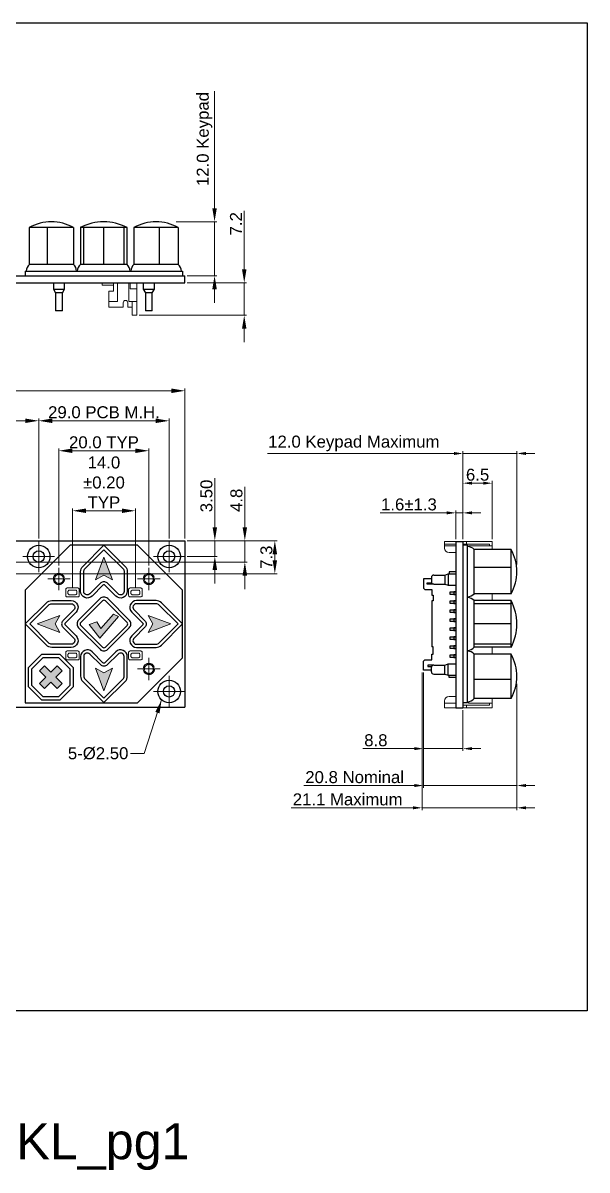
# Model space of a CAD drawing. Extents: x 365 to 1637, y -92 to 444.
# Drawn here: x 520.4 to 645.9, y -90.8 to 164.2 of the extents above; entities that cross this region are included whole.
import ezdxf

# ---------------------------------------------------------------- set-up
doc = ezdxf.new("R2010")
doc.units = 0
doc.linetypes.add('CENTER2', pattern=[28.575, 19.05, -3.175, 3.175, -3.175])
doc.linetypes.add('DASHED', pattern=[0.75, 0.5, -0.25])
doc.layers.get('0').update_dxf_attribs({"linetype": 'CONTINUOUS'})
doc.layers.get('DEFPOINTS').update_dxf_attribs({"color": 252, "linetype": 'CONTINUOUS'})
for name, color, linetype, lineweight in [('-Dim_mm', 5, 'CONTINUOUS', 13), ('BEZEL', 7, 'CONTINUOUS', 18), ('CENTER', 1, 'CENTER2', 9), ('FBSCAB', 1, 'CONTINUOUS', 15), ('Thin', 7, 'CONTINUOUS', 0)]:
    doc.layers.add(name, color=color, linetype=linetype, lineweight=lineweight)
for name, color, linetype in [('BZL', 7, 'CONTINUOUS'), ('KEYPAD', 253, 'CONTINUOUS'), ('PCB', 94, 'CONTINUOUS')]:
    doc.layers.add(name, color=color, linetype=linetype)
doc.layers.add('VIEWPORT', color=8, linetype='CONTINUOUS', plot=False)
doc.styles.get("Standard").update_dxf_attribs({"font": 'arial.ttf'})
doc.styles.add('STYLE1', font='arial.ttf')
doc.dimstyles.new('Cfontz_mm', dxfattribs={"dimtxt": 2, "dimasz": 2, "dimexe": 0.5, "dimexo": 0.5, "dimgap": 0.5, "dimtad": 1, "dimzin": 4, "dimdsep": 46, "dimtxsty": 'STYLE1', "dimcen": 2.5, "dimclrd": 256, "dimclre": 256, "dimclrt": 256, "dimadec": 0, "dimazin": 0, "dimtp": 0.5, "dimtm": 0.5, "dimtfac": 1, "dimtmove": 0, "dimatfit": 1, "dimfxl": 0, "dimtolj": 1, "dimtzin": 0, "dimlwd": -1, "dimlwe": -1, "dimarcsym": 0})
doc.dimstyles.new('LO_mm', dxfattribs={"dimtxt": 2.6666, "dimasz": 3, "dimexe": 0.5, "dimexo": 0.5, "dimgap": 0.5, "dimtad": 1, "dimzin": 4, "dimdsep": 46, "dimtxsty": 'STYLE1', "dimcen": -2.5, "dimclrd": 256, "dimclre": 256, "dimclrt": 256, "dimadec": 0, "dimazin": 0, "dimtp": 0.5, "dimtm": 0.5, "dimtfac": 1, "dimtmove": 0, "dimatfit": 1, "dimfxl": 0, "dimtolj": 1, "dimtzin": 0, "dimlwd": -1, "dimlwe": -1, "dimarcsym": 0})

# ---------------------------------------------------------------- blocks, each defined once
blk = doc.blocks.new('*D5')
at = {"layer": '-Dim_mm', "transparency": 16777216}
for p, q in [((523.96, 49.6), (523.96, 76.26)), ((549.96, 75.76), (526.96, 75.76)), ((552.96, 49.6), (552.96, 76.26))]:
    blk.add_line(p, q, dxfattribs=at)
for points in [[(526.96, 76.26), (526.96, 75.26), (523.96, 75.76)], [(549.96, 76.26), (549.96, 75.26), (552.96, 75.76)]]:
    blk.add_solid(points, dxfattribs=at)
at = {"layer": 'DEFPOINTS', "color": 0, "transparency": 16777216}
for p in [(523.96, 75.76), (523.96, 49.1), (552.96, 49.1)]:
    blk.add_point(p, dxfattribs=at)
at = {"layer": '-Dim_mm', "transparency": 16777216, "insert": (538.46, 77.64), "char_height": 2.6666, "attachment_point": 5, "style": 'STYLE1'}
blk.add_mtext('\\A1;29.0 PCB M.H.', dxfattribs=at)
blk = doc.blocks.new('*D6')
at = {"layer": '-Dim_mm', "transparency": 16777216}
for p, q in [((528.46, 43.6), (528.46, 69.6)), ((545.46, 69.1), (531.46, 69.1)), ((548.46, 43.6), (548.46, 69.6))]:
    blk.add_line(p, q, dxfattribs=at)
for points in [[(531.46, 69.6), (531.46, 68.6), (528.46, 69.1)], [(545.46, 69.6), (545.46, 68.6), (548.46, 69.1)]]:
    blk.add_solid(points, dxfattribs=at)
at = {"layer": 'DEFPOINTS', "color": 0, "transparency": 16777216}
for p in [(528.46, 69.1), (528.46, 43.1), (548.46, 43.1)]:
    blk.add_point(p, dxfattribs=at)
at = {"layer": '-Dim_mm', "transparency": 16777216, "insert": (538.46, 70.96), "char_height": 2.6666, "attachment_point": 5, "style": 'STYLE1'}
blk.add_mtext('\\A1;20.0 TYP', dxfattribs=at)
blk = doc.blocks.new('*D7')
at = {"layer": '-Dim_mm', "transparency": 16777216}
for p, q in [((563.12, 52.1), (563.12, 63.01)), ((556.96, 49.1), (563.62, 49.1)), ((563.12, 45.6), (563.12, 49.1)), ((556.96, 45.6), (563.62, 45.6)), ((563.12, 42.6), (563.12, 39.6))]:
    blk.add_line(p, q, dxfattribs=at)
for points in [[(562.62, 52.1), (563.62, 52.1), (563.12, 49.1)], [(562.62, 42.6), (563.62, 42.6), (563.12, 45.6)]]:
    blk.add_solid(points, dxfattribs=at)
at = {"layer": 'DEFPOINTS', "color": 0, "transparency": 16777216}
for p in [(556.46, 49.1), (563.12, 49.1), (556.46, 45.6)]:
    blk.add_point(p, dxfattribs=at)
at = {"layer": '-Dim_mm', "transparency": 16777216, "insert": (561.26, 59.05), "char_height": 2.667, "attachment_point": 5, "rotation": 90, "style": 'STYLE1'}
blk.add_mtext('\\A1;3.50', dxfattribs=at)
blk = doc.blocks.new('*D8')
at = {"layer": '-Dim_mm', "transparency": 16777216}
for p, q in [((569.79, 52.1), (569.79, 61.06)), ((556.96, 49.1), (570.29, 49.1)), ((569.79, 44.35), (569.79, 49.1)), ((511.93, 44.35), (570.29, 44.35)), ((569.79, 41.35), (569.79, 38.35))]:
    blk.add_line(p, q, dxfattribs=at)
for points in [[(569.29, 52.1), (570.29, 52.1), (569.79, 49.1)], [(569.29, 41.35), (570.29, 41.35), (569.79, 44.35)]]:
    blk.add_solid(points, dxfattribs=at)
at = {"layer": 'DEFPOINTS', "color": 0, "transparency": 16777216}
for p in [(556.46, 49.1), (569.79, 49.1), (511.43, 44.35)]:
    blk.add_point(p, dxfattribs=at)
at = {"layer": '-Dim_mm', "transparency": 16777216, "insert": (567.93, 58.08), "char_height": 2.667, "attachment_point": 5, "rotation": 90, "style": 'STYLE1'}
blk.add_mtext('\\A1;4.8', dxfattribs=at)
blk = doc.blocks.new('*D9')
at = {"layer": '-Dim_mm', "transparency": 16777216}
for p, q in [((556.96, 49.1), (576.96, 49.1)), ((576.46, 44.77), (576.46, 46.1)), ((510.43, 41.77), (576.96, 41.77))]:
    blk.add_line(p, q, dxfattribs=at)
for points in [[(575.96, 46.1), (576.96, 46.1), (576.46, 49.1)], [(575.96, 44.77), (576.96, 44.77), (576.46, 41.77)]]:
    blk.add_solid(points, dxfattribs=at)
at = {"layer": 'DEFPOINTS', "color": 0, "transparency": 16777216}
for p in [(556.46, 49.1), (576.46, 49.1), (509.93, 41.77)]:
    blk.add_point(p, dxfattribs=at)
at = {"layer": '-Dim_mm', "transparency": 16777216, "insert": (574.6, 45.43), "char_height": 2.667, "attachment_point": 5, "rotation": 90, "style": 'STYLE1'}
blk.add_mtext('\\A1;7.3', dxfattribs=at)
blk = doc.blocks.new('*D14')
at = {"layer": '-Dim_mm', "transparency": 16777216}
for p, q in [((563.06, 123.01), (563.06, 149.01)), ((554.49, 120.01), (563.56, 120.01)), ((563.06, 108.01), (563.06, 120.01)), ((556.96, 108.01), (563.56, 108.01)), ((563.06, 105.01), (563.06, 102.01))]:
    blk.add_line(p, q, dxfattribs=at)
for points in [[(562.56, 123.01), (563.56, 123.01), (563.06, 120.01)], [(562.56, 105.01), (563.56, 105.01), (563.06, 108.01)]]:
    blk.add_solid(points, dxfattribs=at)
at = {"layer": 'DEFPOINTS', "color": 0, "transparency": 16777216}
for p in [(553.99, 120.01), (556.46, 108.01), (563.06, 108.01)]:
    blk.add_point(p, dxfattribs=at)
at = {"layer": '-Dim_mm', "transparency": 16777216, "insert": (560.83, 138.39), "char_height": 2.6666, "attachment_point": 5, "rotation": 90, "style": 'STYLE1'}
blk.add_mtext('\\A1;12.0 Keypad', dxfattribs=at)
blk = doc.blocks.new('*D15')
at = {"layer": '-Dim_mm', "transparency": 16777216}
for p, q in [((569.66, 109.41), (569.66, 122.46)), ((556.96, 106.41), (570.16, 106.41)), ((569.66, 99.21), (569.66, 106.41)), ((546.26, 99.21), (570.16, 99.21)), ((569.66, 96.21), (569.66, 93.21))]:
    blk.add_line(p, q, dxfattribs=at)
for points in [[(569.16, 109.41), (570.16, 109.41), (569.66, 106.41)], [(569.16, 96.21), (570.16, 96.21), (569.66, 99.21)]]:
    blk.add_solid(points, dxfattribs=at)
at = {"layer": 'DEFPOINTS', "color": 0, "transparency": 16777216}
for p in [(556.46, 106.41), (545.76, 99.21), (569.66, 99.21)]:
    blk.add_point(p, dxfattribs=at)
at = {"layer": '-Dim_mm', "transparency": 16777216, "insert": (567.82, 119.56), "char_height": 2.667, "attachment_point": 5, "rotation": 90, "style": 'STYLE1'}
blk.add_mtext('\\A1;7.2 ', dxfattribs=at)
blk = doc.blocks.new('*D25')
at = {"layer": '-Dim_mm', "transparency": 16777216}
for p, q in [((417.96, 49.6), (417.96, 76.26)), ((420.96, 75.76), (520.96, 75.76)), ((523.96, 49.6), (523.96, 76.26))]:
    blk.add_line(p, q, dxfattribs=at)
for points in [[(420.96, 76.26), (420.96, 75.26), (417.96, 75.76)], [(520.96, 76.26), (520.96, 75.26), (523.96, 75.76)]]:
    blk.add_solid(points, dxfattribs=at)
at = {"layer": 'DEFPOINTS', "color": 0, "transparency": 16777216}
for p in [(523.96, 75.76), (417.96, 49.1), (523.96, 49.1)]:
    blk.add_point(p, dxfattribs=at)
at = {"layer": '-Dim_mm', "transparency": 16777216, "insert": (470.96, 78.01), "char_height": 2.6666, "attachment_point": 5, "style": 'STYLE1'}
blk.add_mtext('\\A1;106.0 PCB Mounting Holes', dxfattribs=at)
blk = doc.blocks.new('*D26')
at = {"layer": '-Dim_mm', "transparency": 16777216}
for p, q in [((414.46, 49.6), (414.46, 82.93)), ((417.46, 82.43), (553.46, 82.43)), ((556.46, 49.6), (556.46, 82.93))]:
    blk.add_line(p, q, dxfattribs=at)
for points in [[(417.46, 82.93), (417.46, 81.93), (414.46, 82.43)], [(553.46, 82.93), (553.46, 81.93), (556.46, 82.43)]]:
    blk.add_solid(points, dxfattribs=at)
at = {"layer": 'DEFPOINTS', "color": 0, "transparency": 16777216}
for p in [(556.46, 82.43), (414.46, 49.1), (556.46, 49.1)]:
    blk.add_point(p, dxfattribs=at)
at = {"layer": '-Dim_mm', "transparency": 16777216, "insert": (485.46, 84.68), "char_height": 2.6666, "attachment_point": 5, "style": 'STYLE1'}
blk.add_mtext('\\A1;142.0 Overall (PCB)', dxfattribs=at)
blk = doc.blocks.new('*D27')
at = {"layer": '-Dim_mm', "transparency": 16777216}
for p, q in [((531.46, 38.6), (531.46, 56.26)), ((545.46, 38.6), (545.46, 56.26)), ((534.46, 55.76), (542.46, 55.76))]:
    blk.add_line(p, q, dxfattribs=at)
for points in [[(534.46, 56.26), (534.46, 55.26), (531.46, 55.76)], [(542.46, 56.26), (542.46, 55.26), (545.46, 55.76)]]:
    blk.add_solid(points, dxfattribs=at)
at = {"layer": 'DEFPOINTS', "color": 0, "transparency": 16777216}
for p in [(545.46, 55.76), (531.46, 38.1), (545.46, 38.1)]:
    blk.add_point(p, dxfattribs=at)
at = {"layer": '-Dim_mm', "transparency": 16777216, "insert": (538.46, 62.05), "char_height": 2.667, "attachment_point": 5, "style": 'STYLE1'}
blk.add_mtext('\\A1;14.0\\P%%P0.20\\PTYP', dxfattribs=at)
blk = doc.blocks.new('KEYPADSIDEVIEW-KT')
at = {"layer": 'BEZEL'}
for p, q in [((-2.5, 37), (-2.5, 35.5)), ((-2.5, 37), (8.1, 37)), ((-2.5, 36.4), (0, 36.4)), ((-2.5, 36), (0, 36)), ((1.6, 36.4), (7.5, 36.4)), ((2.4, 37), (2.4, 36.4)), ((2.8, 36), (8.1, 36)), ((2.8, 36), (2.8, 35.85)), ((7.5, 36.4), (7.5, 36)), ((8.1, 37), (8.1, 35.17)), ((-1.5, 34.5), (0, 34.5)), ((8.1, 25.36), (8.1, 23.82)), ((8.1, 13.45), (8.1, 11.91)), ((-2.5, 0), (-2.5, 1.5)), ((-2.5, 1), (0, 1)), ((-2.5, 0), (8.1, 0)), ((-1.5, 2.5), (0, 2.5)), ((1.6, 0.6), (7.5, 0.6)), ((2.4, 0.6), (2.4, 0)), ((2.8, 1.36), (2.8, 1)), ((2.8, 1), (8.1, 1)), ((7.5, 0.6), (7.5, 1)), ((8.1, 2.05), (8.1, 0))]:
    blk.add_line(p, q, dxfattribs=at)
for centre, start, end in [((-1.5, 35.5), 180, 270), ((-1.5, 1.5), 90, 180)]:
    blk.add_arc(centre, 1, start, end, dxfattribs=at)
at = {"layer": 'BZL'}
for p, q in [((0, 37), (1.6, 37)), ((2.8, 24.68), (2.8, 24.51)), ((2.8, 12.76), (2.8, 12.59))]:
    blk.add_line(p, q, dxfattribs=at)
at = {"layer": 'KEYPAD', "linetype": 'Continuous'}
for p, q in [((2.6, 36.14), (1.6, 36.14)), ((2.6, 1.14), (2.6, 36.14)), ((4.1, 25.36), (4.1, 35.17)), ((4.1, 13.45), (4.1, 23.82)), ((4.1, 2.05), (4.1, 11.91)), ((2.6, 1.14), (1.6, 1.14))]:
    blk.add_line(p, q, dxfattribs=at)
at = {"layer": 'KEYPAD'}
for p, q in [((12.3, 35.17), (4.1, 35.17)), ((4.1, 25.36), (4.1, 35.17)), ((12.3, 25.36), (12.3, 35.17)), ((12.3, 31.2), (4.1, 31.2)), ((-5.4, 29), (-5.4, 28)), ((-4.9, 29.5), (-2.4, 29.5)), ((-2.4, 29.5), (-1.7, 29.75)), ((-2.4, 29.5), (-2.4, 27.5)), ((-1.7, 29.75), (-1.7, 27.25)), ((-1.7, 29.75), (0, 29.75)), ((-4.9, 27.5), (-2.4, 27.5)), ((-2.4, 27.5), (-1.7, 27.25)), ((-1.7, 27.25), (0, 27.25)), ((12.3, 25.36), (4.1, 25.36)), ((12.3, 23.82), (4.1, 23.82)), ((4.1, 13.45), (4.1, 23.82)), ((12.3, 23.13), (4.1, 23.13)), ((12.3, 13.45), (12.3, 23.82)), ((12.3, 18.63), (4.1, 18.63)), ((12.3, 14.13), (4.1, 14.13)), ((12.3, 13.45), (4.1, 13.45)), ((4.1, 2.05), (4.1, 11.91)), ((12.3, 11.91), (4.1, 11.91)), ((12.3, 2.05), (12.3, 11.91)), ((-5.4, 8), (-5.4, 9)), ((-4.9, 9.5), (-2.4, 9.5)), ((-2.4, 9.5), (-1.7, 9.75)), ((-2.4, 7.5), (-2.4, 9.5)), ((-1.7, 9.75), (0, 9.75)), ((-1.7, 7.25), (-1.7, 9.75)), ((-4.9, 7.5), (-2.4, 7.5)), ((-2.4, 7.5), (-1.7, 7.25)), ((-1.7, 7.25), (0, 7.25)), ((12.3, 6.29), (4.1, 6.29)), ((12.3, 2.05), (4.1, 2.05))]:
    blk.add_line(p, q, dxfattribs=at)
at = {"layer": 'KEYPAD', "color": 7}
for p, q in [((-5.4, 28.65), (-7.2, 28.65)), ((-7.2, 28.65), (-7.2, 26.63)), ((-7.2, 28.65), (-7.2, 27.8)), ((-5.4, 28.65), (-7.2, 28.65)), ((-7.2, 28.65), (-7.2, 26.63)), ((-7.2, 28.65), (-7.2, 27.8)), ((0, 30.25), (-1.5, 30.25)), ((-1.5, 30.25), (-1.5, 29.75)), ((-6.87, 26.3), (-7.2, 26.63)), ((-6.87, 26.3), (-7.2, 26.63)), ((-6.87, 26.3), (-5.35, 26.3)), ((-6.87, 26.3), (-5.35, 26.3)), ((-6.35, 27.8), (-5.36, 27.8)), ((-6.35, 27.5), (-6.35, 27.8)), ((-6.35, 27.8), (-5.36, 27.8)), ((-6.35, 27.5), (-6.35, 27.8)), ((-4.9, 27.5), (-6.35, 27.5)), ((-4.9, 27.5), (-6.35, 27.5)), ((-5.35, 26.3), (-5.35, 25.05)), ((-5.35, 26.3), (-5.35, 25.05)), ((-1.25, 25.2), (-1.25, 25.8)), ((-1.25, 25.8), (0, 25.8)), ((0, 25.8), (-0.4, 25.8)), ((-0.4, 25.8), (-0.4, 25.2)), ((-5.35, 25.05), (-5.05, 25.05)), ((-5.35, 25.05), (-5.05, 25.05)), ((-5.35, 23.77), (-5.35, 13.53)), ((-5.05, 23.77), (-5.35, 23.77)), ((-5.35, 23.77), (-5.35, 13.53)), ((-5.05, 23.77), (-5.35, 23.77)), ((-5.05, 25.05), (-5.05, 23.77)), ((-5.05, 25.05), (-5.05, 23.77)), ((0, 25.2), (-1.25, 25.2)), ((-1.25, 23.2), (-1.25, 23.8)), ((-1.25, 23.8), (0, 23.8)), ((0, 23.2), (-1.25, 23.2)), ((-0.4, 25.2), (0, 25.2)), ((0, 23.8), (-0.4, 23.8)), ((-0.4, 23.8), (-0.4, 23.2)), ((-0.4, 23.2), (0, 23.2)), ((-1.25, 21.2), (-1.25, 21.8)), ((-1.25, 21.8), (0, 21.8)), ((0, 21.2), (-1.25, 21.2)), ((0, 21.8), (-0.4, 21.8)), ((-0.4, 21.8), (-0.4, 21.2)), ((-0.4, 21.2), (0, 21.2)), ((-1.25, 19.2), (-1.25, 19.8)), ((-1.25, 19.8), (0, 19.8)), ((0, 19.2), (-1.25, 19.2)), ((0, 19.8), (-0.4, 19.8)), ((-0.4, 19.8), (-0.4, 19.2)), ((-0.4, 19.2), (0, 19.2)), ((-1.25, 17.2), (-1.25, 17.8)), ((-1.25, 17.8), (0, 17.8)), ((0, 17.2), (-1.25, 17.2)), ((-1.25, 15.2), (-1.25, 15.8)), ((-1.25, 15.8), (0, 15.8)), ((0, 17.8), (-0.4, 17.8)), ((-0.4, 17.8), (-0.4, 17.2)), ((-0.4, 17.2), (0, 17.2)), ((0, 15.8), (-0.4, 15.8)), ((-0.4, 15.8), (-0.4, 15.2)), ((-5.05, 13.53), (-5.35, 13.53)), ((-5.05, 13.53), (-5.35, 13.53)), ((-5.05, 13.23), (-5.05, 13.53)), ((-5.05, 13.23), (-5.05, 13.53)), ((-5.05, 11.95), (-5.05, 13.23)), ((-5.05, 11.95), (-5.05, 13.23)), ((0, 15.2), (-1.25, 15.2)), ((-1.25, 13.2), (-1.25, 13.8)), ((-1.25, 13.8), (0, 13.8)), ((0, 13.2), (-1.25, 13.2)), ((-0.4, 15.2), (0, 15.2)), ((0, 13.8), (-0.4, 13.8)), ((-0.4, 13.8), (-0.4, 13.2)), ((-0.4, 13.2), (0, 13.2)), ((-7.2, 10.37), (-6.87, 10.7)), ((-7.2, 10.37), (-6.87, 10.7)), ((-7.2, 8.35), (-7.2, 10.37)), ((-7.2, 8.35), (-7.2, 10.37)), ((-6.87, 10.7), (-5.35, 10.7)), ((-6.87, 10.7), (-5.35, 10.7)), ((-5.35, 10.7), (-5.35, 11.95)), ((-5.35, 11.95), (-5.05, 11.95)), ((-5.35, 10.7), (-5.35, 11.95)), ((-5.35, 11.95), (-5.05, 11.95)), ((-1.25, 11.2), (-1.25, 11.8)), ((-1.25, 11.8), (0, 11.8)), ((0, 11.2), (-1.25, 11.2)), ((0, 11.8), (-0.4, 11.8)), ((-0.4, 11.8), (-0.4, 11.2)), ((-0.4, 11.2), (0, 11.2)), ((-7.2, 8.35), (-7.2, 9.2)), ((-7.2, 8.35), (-7.2, 9.2)), ((-5.4, 8.35), (-7.2, 8.35)), ((-5.4, 8.35), (-7.2, 8.35)), ((-4.9, 9.5), (-6.2, 9.5)), ((-6.2, 9.5), (-6.2, 9.2)), ((-4.9, 9.5), (-6.2, 9.5)), ((-6.2, 9.5), (-6.2, 9.2)), ((-6.2, 9.2), (-5.32, 9.2)), ((-6.2, 9.2), (-5.32, 9.2)), ((-1.5, 6.75), (-1.5, 7.25)), ((0, 6.75), (-1.5, 6.75))]:
    blk.add_line(p, q, dxfattribs=at)
at = {"layer": 'KEYPAD'}
for centre, radius, start, end in [((2.55, 33.8), 2.06, 41.3394, 88.6268), ((3.71, 30.27), 9.89, 330.2932, 29.7068), ((-4.9, 29), 0.5, 90, 180), ((-4.9, 28), 0.5, 180, 270), ((2.55, 26.73), 2.06, 271.3732, 318.6606), ((2.55, 22.46), 2.06, 41.3394, 88.6268), ((2.59, 18.63), 11.01, 331.8715, 28.1285), ((2.55, 14.81), 2.06, 271.3732, 318.6606), ((2.55, 10.54), 2.06, 41.3394, 88.6268), ((3.6, 6.98), 10, 330.4521, 29.5479), ((-4.9, 9), 0.5, 90, 180), ((-4.9, 8), 0.5, 180, 270), ((2.55, 3.41), 2.06, 271.3732, 318.6606)]:
    blk.add_arc(centre, radius, start, end, dxfattribs=at)
at = {"layer": 'PCB'}
for p, q in [((0, 37), (0, 0)), ((1.6, 37), (1.6, 0)), ((0, 0), (1.6, 0))]:
    blk.add_line(p, q, dxfattribs=at)
blk = doc.blocks.new('*D126')
at = {"layer": '-Dim_mm', "transparency": 16777216}
for p, q in [((614.7, 55.29), (599.87, 55.29)), ((616.7, 49.46), (616.7, 55.79)), ((618.3, 55.29), (616.7, 55.29)), ((618.3, 49.46), (618.3, 55.79)), ((620.3, 55.29), (622.3, 55.29))]:
    blk.add_line(p, q, dxfattribs=at)
for points in [[(614.7, 55.63), (614.7, 54.96), (616.7, 55.29)], [(620.3, 55.63), (620.3, 54.96), (618.3, 55.29)]]:
    blk.add_solid(points, dxfattribs=at)
at = {"layer": 'DEFPOINTS', "color": 0, "transparency": 16777216}
for p in [(616.7, 55.29), (616.7, 48.96), (618.3, 48.96)]:
    blk.add_point(p, dxfattribs=at)
at = {"layer": '-Dim_mm', "transparency": 16777216, "insert": (606.28, 57.16), "char_height": 2.6666, "attachment_point": 5, "style": 'STYLE1'}
blk.add_mtext('\\A1;1.6%%P1.3', dxfattribs=at)
blk = doc.blocks.new('*D127')
at = {"layer": '-Dim_mm', "transparency": 16777216}
for p, q in [((618.3, 49.46), (618.3, 62.39)), ((622.8, 61.89), (620.3, 61.89)), ((624.8, 49.46), (624.8, 62.39))]:
    blk.add_line(p, q, dxfattribs=at)
for points in [[(620.3, 62.23), (620.3, 61.56), (618.3, 61.89)], [(622.8, 62.23), (622.8, 61.56), (624.8, 61.89)]]:
    blk.add_solid(points, dxfattribs=at)
at = {"layer": 'DEFPOINTS', "color": 0, "transparency": 16777216}
for p in [(618.3, 61.89), (618.3, 48.96), (624.8, 48.96)]:
    blk.add_point(p, dxfattribs=at)
at = {"layer": '-Dim_mm', "transparency": 16777216, "insert": (621.55, 63.76), "char_height": 2.667, "attachment_point": 5, "style": 'STYLE1'}
blk.add_mtext('\\A1;6.5', dxfattribs=at)
blk = doc.blocks.new('*D128')
at = {"layer": '-Dim_mm', "transparency": 16777216}
for p, q in [((618.3, 49.46), (618.3, 68.99)), ((630.3, 43.81), (630.3, 68.99)), ((616.3, 68.49), (574.81, 68.49)), ((630.3, 68.49), (618.3, 68.49)), ((632.3, 68.49), (634.3, 68.49))]:
    blk.add_line(p, q, dxfattribs=at)
for points in [[(616.3, 68.83), (616.3, 68.16), (618.3, 68.49)], [(632.3, 68.83), (632.3, 68.16), (630.3, 68.49)]]:
    blk.add_solid(points, dxfattribs=at)
at = {"layer": 'DEFPOINTS', "color": 0, "transparency": 16777216}
for p in [(630.3, 68.49), (618.3, 48.96), (630.3, 43.31)]:
    blk.add_point(p, dxfattribs=at)
at = {"layer": '-Dim_mm', "transparency": 16777216, "insert": (594.03, 70.73), "char_height": 2.6666, "attachment_point": 5, "style": 'STYLE1'}
blk.add_mtext('\\A1;12.0 Keypad Maximum', dxfattribs=at)
blk = doc.blocks.new('*D129')
at = {"layer": '-Dim_mm', "transparency": 16777216}
for p, q in [((609.5, 19.81), (609.5, 2.38)), ((618.29, 11.46), (618.29, 2.38)), ((607.5, 2.88), (596, 2.88)), ((618.29, 2.88), (609.5, 2.88)), ((620.29, 2.88), (622.29, 2.88))]:
    blk.add_line(p, q, dxfattribs=at)
for points in [[(607.5, 3.22), (607.5, 2.55), (609.5, 2.88)], [(620.29, 3.22), (620.29, 2.55), (618.29, 2.88)]]:
    blk.add_solid(points, dxfattribs=at)
at = {"layer": 'DEFPOINTS', "color": 0, "transparency": 16777216}
for p in [(609.5, 20.31), (618.29, 11.96), (618.29, 2.88)]:
    blk.add_point(p, dxfattribs=at)
at = {"layer": '-Dim_mm', "transparency": 16777216, "insert": (598.93, 4.74), "char_height": 2.667, "attachment_point": 5, "style": 'STYLE1'}
blk.add_mtext('\\A1;8.8', dxfattribs=at)
blk = doc.blocks.new('*D130')
at = {"layer": '-Dim_mm', "transparency": 16777216}
for p, q in [((609.2, 19.81), (609.2, -10.77)), ((630.29, 17.29), (630.29, -10.77)), ((607.2, -10.27), (580.12, -10.27)), ((630.29, -10.27), (609.2, -10.27)), ((632.29, -10.27), (634.29, -10.27))]:
    blk.add_line(p, q, dxfattribs=at)
for points in [[(607.2, -9.93), (607.2, -10.6), (609.2, -10.27)], [(632.29, -9.93), (632.29, -10.6), (630.29, -10.27)]]:
    blk.add_solid(points, dxfattribs=at)
at = {"layer": 'DEFPOINTS', "color": 0, "transparency": 16777216}
for p in [(609.2, 20.31), (630.29, 17.79), (609.2, -10.27)]:
    blk.add_point(p, dxfattribs=at)
at = {"layer": '-Dim_mm', "transparency": 16777216, "insert": (592.66, -8.41), "char_height": 2.6666, "attachment_point": 5, "style": 'STYLE1'}
blk.add_mtext('\\A1;21.1 Maximum', dxfattribs=at)
blk = doc.blocks.new('KEYPADSIDEVIEW')
at = {"layer": 'KEYPAD'}
for p, q in [((-34.59, 10.7), (-34.59, 2.5)), ((-24.78, 10.7), (-34.59, 10.7)), ((-30.62, 10.7), (-30.62, 2.5)), ((-24.78, 10.7), (-24.78, 2.5)), ((-23.24, 10.7), (-23.24, 2.5)), ((-12.87, 10.7), (-23.24, 10.7)), ((-22.56, 10.7), (-22.56, 2.5)), ((-18.06, 10.7), (-18.06, 2.5)), ((-13.56, 10.7), (-13.56, 2.5)), ((-12.87, 10.7), (-12.87, 2.5)), ((-11.33, 10.7), (-11.33, 2.5)), ((-1.47, 10.7), (-11.33, 10.7)), ((-5.71, 10.7), (-5.71, 2.5)), ((-1.47, 10.7), (-1.47, 2.5)), ((-24.78, 2.5), (-34.59, 2.5)), ((-12.87, 2.5), (-23.24, 2.5)), ((-1.47, 2.5), (-11.33, 2.5)), ((-29.25, -1.6), (-29.25, -2.99)), ((-26.75, -2.99), (-26.75, -1.6)), ((-9.25, -1.6), (-9.25, -2.99)), ((-6.75, -2.99), (-6.75, -1.6)), ((-29.25, -2.99), (-28.75, -3.8)), ((-29.25, -2.99), (-26.75, -2.99)), ((-28.75, -3.8), (-28.75, -7.8)), ((-27.25, -3.8), (-28.75, -3.8)), ((-27.25, -3.8), (-26.75, -2.99)), ((-27.25, -7.8), (-27.25, -3.8)), ((-9.25, -2.99), (-8.75, -3.8)), ((-9.25, -2.99), (-8, -2.99)), ((-9.25, -2.99), (-9.25, -2.99)), ((-8.75, -3.8), (-8.75, -7.8)), ((-7.25, -3.8), (-8.75, -3.8)), ((-8.75, -3.8), (-8.75, -3.8)), ((-8, -2.99), (-6.75, -2.99)), ((-7.25, -3.8), (-6.75, -2.99)), ((-7.25, -7.8), (-7.25, -3.8)), ((-27.25, -7.8), (-28.75, -7.8)), ((-7.25, -7.8), (-8.75, -7.8))]:
    blk.add_line(p, q, dxfattribs=at)
at = {"layer": 'KEYPAD', "linetype": 'Continuous'}
for p, q in [((-35.5, 1), (-35.5, 0)), ((-35.5, 1), (-0.5, 1)), ((-0.5, 1), (-0.5, 0))]:
    blk.add_line(p, q, dxfattribs=at)
at = {"layer": 'KEYPAD'}
for centre, radius, start, end in [((-29.69, 2.11), 9.89, 60.2932, 119.7068), ((-18.06, 0.99), 11.01, 61.8715, 118.1285), ((-6.4, 2), 10, 60.4521, 119.5479), ((-26.15, 0.95), 2.06, 1.3732, 48.6606), ((-21.88, 0.95), 2.06, 131.3394, 178.6268), ((-14.23, 0.95), 2.06, 1.3732, 48.6606), ((-9.96, 0.95), 2.06, 131.3394, 178.6268), ((-2.83, 0.95), 2.06, 1.3732, 48.6606)]:
    blk.add_arc(centre, radius, start, end, dxfattribs=at)
at = {"layer": 'KEYPAD', "linetype": 'Continuous'}
blk.add_arc((-33.22, 0.95), 2.06, 131.3394, 178.6268, dxfattribs=at)
blk = doc.blocks.new('*D195')
at = {"layer": '-Dim_mm', "transparency": 16777216}
for p, q in [((609.5, 19.81), (609.5, -5.82)), ((630.29, 10.69), (630.29, -5.82)), ((607.5, -5.32), (582.92, -5.32)), ((630.29, -5.32), (609.5, -5.32)), ((632.29, -5.32), (634.29, -5.32))]:
    blk.add_line(p, q, dxfattribs=at)
for points in [[(607.5, -4.98), (607.5, -5.65), (609.5, -5.32)], [(632.29, -4.98), (632.29, -5.65), (630.29, -5.32)]]:
    blk.add_solid(points, dxfattribs=at)
at = {"layer": 'DEFPOINTS', "color": 0, "transparency": 16777216}
for p in [(609.5, 20.31), (630.29, 11.19), (609.5, -5.32)]:
    blk.add_point(p, dxfattribs=at)
at = {"layer": '-Dim_mm', "transparency": 16777216, "insert": (594.21, -3.46), "char_height": 2.6666, "attachment_point": 5, "style": 'STYLE1'}
blk.add_mtext('\\A1;20.8 Nominal', dxfattribs=at)

msp = doc.modelspace()

# ---------------------------------------------------------------- hatches: boundary and pattern name
at = {"layer": 'Thin'}
for color, points in [(256, [(538.458, 41.44), (540.358, 40.44), (538.458, 45.44), (536.558, 40.44)]), (256, [(528.615, 32.497), (523.615, 30.597), (528.615, 28.697), (527.615, 30.597)]), (3, [(537.758, 29.583), (536.858, 31.046), (535.208, 30.446), (537.558, 27.446), (541.708, 32.246), (540.558, 32.796)]), (256, [(548.301, 32.497), (549.301, 30.597), (548.301, 28.697), (553.301, 30.597)]), (1, [(526.644, 17.683), (528.044, 16.283), (529.144, 17.383), (527.744, 18.783), (529.144, 20.183), (528.044, 21.283), (526.644, 19.883), (525.244, 21.283), (524.144, 20.183), (525.544, 18.783), (524.144, 17.383), (525.244, 16.283)]), (256, [(536.558, 20.754), (538.458, 15.754), (540.358, 20.754), (538.458, 19.754)])]:
    msp.add_hatch(color=color, dxfattribs=at).paths.add_polyline_path(points)

# ---------------------------------------------------------------- linework, layer by layer
at = {"linetype": 'Continuous', "lineweight": 0}
for p, q in [((538.058, 106.409), (540.558, 106.409)), ((538.058, 105.909), (538.058, 106.409)), ((540.558, 105.909), (538.058, 105.909)), ((539.558, 101.009), (539.558, 104.559)), ((539.558, 104.559), (540.558, 104.559)), ((539.558, 104.559), (539.558, 102.259)), ((540.558, 104.559), (540.558, 106.409)), ((540.558, 106.409), (545.758, 106.409)), ((540.558, 106.409), (540.558, 105.909)), ((541.458, 102.259), (541.458, 106.409)), ((544.008, 102.309), (544.008, 106.409)), ((545.758, 106.409), (544.318, 106.409)), ((544.318, 106.409), (544.318, 105.109)), ((544.318, 105.109), (545.758, 105.109)), ((545.758, 106.409), (545.758, 99.209)), ((545.758, 105.909), (545.758, 106.409)), ((539.558, 102.259), (541.458, 102.259)), ((542.758, 102.009), (542.758, 101.009)), ((543.758, 101.009), (543.758, 102.009)), ((545.758, 102.309), (544.008, 102.309)), ((544.758, 99.209), (544.758, 102.309)), ((544.758, 102.309), (545.758, 102.309)), ((542.758, 101.009), (539.558, 101.009)), ((544.758, 101.009), (543.758, 101.009)), ((544.758, 99.209), (544.758, 101.009)), ((545.758, 99.209), (544.758, 99.209))]:
    msp.add_line(p, q, dxfattribs=at)
msp.add_arc((543.258, 102.009), 0.5, 0, 180, dxfattribs=at)
at = {"layer": 'CENTER'}
for p, q in [((523.958, 42.097), (523.958, 49.097)), ((552.958, 42.097), (552.958, 49.097)), ((520.458, 45.597), (527.458, 45.597)), ((549.458, 45.597), (556.458, 45.597)), ((528.458, 38.097), (528.458, 43.097)), ((548.458, 38.097), (548.458, 43.097)), ((525.958, 40.597), (530.958, 40.597)), ((545.958, 40.597), (550.958, 40.597)), ((548.458, 18.097), (548.458, 23.097)), ((545.958, 20.597), (550.958, 20.597)), ((552.958, 12.097), (552.958, 19.097)), ((549.458, 15.597), (556.458, 15.597))]:
    msp.add_line(p, q, dxfattribs=at)
at = {"layer": 'KEYPAD', "linetype": 'Continuous'}
msp.add_line((555.958, 109.009), (555.958, 108.009), dxfattribs=at)
at = {"layer": 'KEYPAD'}
for p, q in [((520.958, 38.097), (530.958, 48.097)), ((545.958, 48.097), (530.958, 48.097)), ((545.958, 48.097), (555.958, 38.097)), ((520.958, 38.097), (520.958, 13.097)), ((555.958, 23.097), (555.958, 38.097)), ((555.958, 23.097), (545.958, 13.097)), ((520.958, 13.097), (545.958, 13.097))]:
    msp.add_line(p, q, dxfattribs=at)
for points in [[(533.263, 42.187, -0.1989124), (533.76, 43.389), (538.458, 48.087), (543.156, 43.389, -0.1989124), (543.654, 42.187), (543.654, 37.849, -0.6681786), (541.093, 36.789), (538.67, 39.211, 0.4142136), (538.246, 39.211), (535.823, 36.789, -0.6681786), (533.263, 37.849)], [(533.963, 42.187, -0.1989124), (534.255, 42.894), (538.458, 47.097), (542.661, 42.894, -0.1989124), (542.954, 42.187), (542.954, 37.849, -0.6681786), (541.588, 37.284), (539.165, 39.706, 0.4142136), (537.751, 39.706), (535.328, 37.284, -0.6681786), (533.963, 37.849)], [(526.868, 25.401, -0.1989124), (525.666, 25.899), (520.968, 30.597), (525.666, 35.295, -0.1989124), (526.868, 35.793), (531.206, 35.793, -0.6681786), (532.267, 33.232), (529.844, 30.809, 0.4142136), (529.844, 30.385), (532.267, 27.962, -0.6681786), (531.206, 25.401)], [(532.821, 29.749), (537.61, 24.96, 0.4142136), (539.307, 24.96), (544.095, 29.749, 0.4142136), (544.095, 31.446), (539.307, 36.234, 0.4142136), (537.61, 36.234), (532.821, 31.446, 0.4142136)], [(533.316, 30.243), (538.105, 25.455, 0.4142136), (538.812, 25.455), (543.6, 30.243, 0.4142136), (543.6, 30.951), (538.812, 35.739, 0.4142136), (538.105, 35.739), (533.316, 30.951, 0.4142136)], [(550.048, 25.401, 0.1989124), (551.25, 25.899), (555.948, 30.597), (551.25, 35.295, 0.1989124), (550.048, 35.793), (545.71, 35.793, 0.6681786), (544.65, 33.232), (547.073, 30.809, -0.4142136), (547.073, 30.385), (544.65, 27.962, 0.6681786), (545.71, 25.401)], [(526.868, 26.101, -0.1989124), (526.161, 26.394), (521.958, 30.597), (526.161, 34.8, -0.1989124), (526.868, 35.093), (531.206, 35.093, -0.6681786), (531.772, 33.727), (529.349, 31.304, 0.4142136), (529.349, 29.89), (531.772, 27.467, -0.6681786), (531.206, 26.101)], [(550.048, 26.101, 0.1989124), (550.755, 26.394), (554.958, 30.597), (550.755, 34.8, 0.1989124), (550.048, 35.093), (545.71, 35.093, 0.6681786), (545.145, 33.727), (547.568, 31.304, -0.4142136), (547.568, 29.89), (545.145, 27.467, 0.6681786), (545.71, 26.101)], [(533.263, 19.007, 0.1989124), (533.76, 17.805), (538.458, 13.107), (543.156, 17.805, 0.1989124), (543.654, 19.007), (543.654, 23.345, 0.6681786), (541.093, 24.406), (538.67, 21.983, -0.4142136), (538.246, 21.983), (535.823, 24.406, 0.6681786), (533.263, 23.345)], [(533.963, 19.007, 0.1989124), (534.255, 18.3), (538.458, 14.097), (542.661, 18.3, 0.1989124), (542.954, 19.007), (542.954, 23.345, 0.6681786), (541.588, 23.911), (539.165, 21.488, -0.4142136), (537.751, 21.488), (535.328, 23.911, 0.6681786), (533.963, 23.345)]]:
    msp.add_lwpolyline(points, format="xyb", close=True, dxfattribs=at)
for points in [[(524.565, 23.803), (521.624, 20.862), (521.624, 16.704), (524.565, 13.763), (528.724, 13.763), (531.664, 16.704), (531.664, 20.862), (528.724, 23.803)], [(524.855, 23.103), (522.324, 20.572), (522.324, 16.994), (524.855, 14.463), (528.434, 14.463), (530.964, 16.994), (530.964, 20.572), (528.434, 23.103)]]:
    msp.add_lwpolyline(points, close=True, dxfattribs=at)
at = {"layer": 'PCB'}
for p, q in [((511.258, 108.009), (556.458, 108.009)), ((556.458, 106.409), (556.458, 108.009)), ((511.258, 106.409), (556.458, 106.409)), ((414.458, 49.097), (556.458, 49.097)), ((556.458, 49.097), (556.458, 12.097)), ((414.458, 12.097), (556.458, 12.097))]:
    msp.add_line(p, q, dxfattribs=at)
for centre, radius in [((523.958, 45.597), 2.5), ((523.958, 45.597), 1.25), ((552.958, 45.597), 2.5), ((552.958, 45.597), 1.25), ((552.958, 15.597), 2.5), ((552.958, 15.597), 1.25)]:
    msp.add_circle(centre, radius, dxfattribs=at)
at = {"layer": 'Thin'}
for p, q in [((538.458, 19.754), (536.558, 20.754)), ((536.558, 20.754), (538.458, 15.754)), ((538.458, 15.754), (540.358, 20.754)), ((540.358, 20.754), (538.458, 19.754))]:
    msp.add_line(p, q, dxfattribs=at)
for points in [[(538.458, 41.44), (536.558, 40.44), (538.458, 45.44), (540.358, 40.44)], [(527.615, 30.597), (528.615, 28.697), (523.615, 30.597), (528.615, 32.497)], [(549.301, 30.597), (548.301, 28.697), (553.301, 30.597), (548.301, 32.497)]]:
    msp.add_lwpolyline(points, close=True, dxfattribs=at)
for points in [[(530.258, 36.597), (532.658, 36.597, 0.4142136), (532.958, 36.897), (532.958, 38.297, 0.4142136), (532.658, 38.597), (530.258, 38.597, 0.4142136), (529.958, 38.297), (529.958, 36.897, 0.4142136)], [(546.658, 36.597), (544.258, 36.597, -0.4142136), (543.958, 36.897), (543.958, 38.297, -0.4142136), (544.258, 38.597), (546.658, 38.597, -0.4142136), (546.958, 38.297), (546.958, 36.897, -0.4142136)], [(530.758, 37.097), (532.158, 37.097, 0.4142136), (532.458, 37.397), (532.458, 37.797, 0.4142136), (532.158, 38.097), (530.758, 38.097, 0.4142136), (530.458, 37.797), (530.458, 37.397, 0.4142136)], [(546.158, 37.097), (544.758, 37.097, -0.4142136), (544.458, 37.397), (544.458, 37.797, -0.4142136), (544.758, 38.097), (546.158, 38.097, -0.4142136), (546.458, 37.797), (546.458, 37.397, -0.4142136)], [(530.258, 24.597), (532.658, 24.597, -0.4142136), (532.958, 24.297), (532.958, 22.897, -0.4142136), (532.658, 22.597), (530.258, 22.597, -0.4142136), (529.958, 22.897), (529.958, 24.297, -0.4142136)], [(530.758, 24.097), (532.158, 24.097, -0.4142136), (532.458, 23.797), (532.458, 23.397, -0.4142136), (532.158, 23.097), (530.758, 23.097, -0.4142136), (530.458, 23.397), (530.458, 23.797, -0.4142136)], [(546.658, 24.597), (544.258, 24.597, 0.4142136), (543.958, 24.297), (543.958, 22.897, 0.4142136), (544.258, 22.597), (546.658, 22.597, 0.4142136), (546.958, 22.897), (546.958, 24.297, 0.4142136)], [(546.158, 24.097), (544.758, 24.097, 0.4142136), (544.458, 23.797), (544.458, 23.397, 0.4142136), (544.758, 23.097), (546.158, 23.097, 0.4142136), (546.458, 23.397), (546.458, 23.797, 0.4142136)]]:
    msp.add_lwpolyline(points, format="xyb", close=True, dxfattribs=at)
at = {"layer": 'Thin', "color": 3}
msp.add_lwpolyline([(537.758, 29.583), (536.858, 31.046), (535.208, 30.446), (537.558, 27.446), (541.708, 32.246), (540.558, 32.796)], close=True, dxfattribs=at)
at = {"layer": 'Thin', "color": 1}
msp.add_lwpolyline([(525.544, 18.783), (524.144, 20.183), (525.244, 21.283), (526.644, 19.883), (528.044, 21.283), (529.144, 20.183), (527.744, 18.783), (529.144, 17.383), (528.044, 16.283), (526.644, 17.683), (525.244, 16.283), (524.144, 17.383)], close=True, dxfattribs=at)
at = {"layer": 'Thin', "linetype": 'DASHED', "ltscale": 15}
for centre, radius in [((528.458, 40.597), 1.25), ((528.458, 40.597), 1), ((548.458, 40.597), 1.25), ((548.458, 40.597), 1), ((548.458, 20.597), 1.25), ((548.458, 20.597), 1)]:
    msp.add_circle(centre, radius, dxfattribs=at)
at = {"layer": 'VIEWPORT'}
msp.add_lwpolyline([(365.387, 164.194), (645.897, 164.194), (645.897, -55.375), (365.387, -55.375)], close=True, dxfattribs=at)

# ---------------------------------------------------------------- block references
at = {"layer": 'CENTER'}
msp.add_blockref('KEYPADSIDEVIEW-KT', (616.695, 11.962), dxfattribs=at)
at = {"layer": 'FBSCAB'}
msp.add_blockref('KEYPADSIDEVIEW', (556.458, 108.009), dxfattribs=at)

# ---------------------------------------------------------------- texts
at = {"layer": '-Dim_mm', "insert": (543.9, 1.812), "char_height": 2.6666, "attachment_point": 6, "style": 'STYLE1'}
msp.add_mtext('\\A1;5-%%C2.50', dxfattribs=at)
at = {"layer": 'DEFPOINTS', "insert": (505.642, -80.375), "char_height": 8, "width": 103.37067, "attachment_point": 2}
msp.add_mtext('CFA635-xxx-KL_pg1', dxfattribs=at)

# ---------------------------------------------------------------- dimensions: what is measured, and where the dimension line sits
at = {"layer": '-Dim_mm'}
for base, p1, p2, text, picture, middle in [((563.058, 108.009), (553.991, 120.009), (556.458, 108.009), '<> Keypad', '*D14', (563.058, 138.391)), ((569.658, 99.209), (556.458, 106.409), (545.758, 99.209), '<> ', '*D15', (569.658, 119.557))]:
    dim = msp.add_linear_dim(base=base, p1=p1, p2=p2, angle=90, text=text, dimstyle='LO_mm', override={"dimdec": 1}, dxfattribs=at)
    dim.commit()
    dim.dimension.update_dxf_attribs({"geometry": picture, "text_midpoint": middle, "dimtype": 160})
for base, p1, p2, text, dimstyle, override, picture, middle in [((556.458, 82.43), (414.458, 49.097), (556.458, 49.097), '<> Overall (PCB)', 'LO_mm', {"dimdec": 1}, '*D26', (485.458, 84.679)), ((523.958, 75.763), (417.958, 49.097), (523.958, 49.097), '<> PCB Mounting Holes', 'LO_mm', {"dimdec": 1}, '*D25', (470.958, 78.011)), ((523.958, 75.763), (552.958, 49.097), (523.958, 49.097), '<> PCB M.H.', 'LO_mm', {"dimdec": 1}, '*D5', (538.458, 77.642)), ((528.458, 69.097), (548.458, 43.097), (528.458, 43.097), '<> TYP', 'LO_mm', {"dimdec": 1}, '*D6', (538.458, 70.958)), ((545.458, 55.764), (531.458, 38.097), (545.458, 38.097), '<>\\P%%P0.20\\PTYP', 'LO_mm', {"dimdec": 1}, '*D27', (538.458, 62.052)), ((616.695, 55.295), (618.295, 48.962), (616.695, 48.962), '<>%%P1.3', 'Cfontz_mm', {"dimtxt": 2.6666, "dimdec": 1}, '*D126', (606.282, 57.157)), ((609.195, -10.267), (630.294, 17.788), (609.195, 20.312), '<> Maximum', 'Cfontz_mm', {"dimtxt": 2.6666, "dimdec": 1}, '*D130', (592.656, -8.406)), ((609.495, -5.317), (630.294, 11.188), (609.495, 20.312), '<> Nominal', 'Cfontz_mm', {"dimtxt": 2.6666, "dimdec": 1}, '*D195', (594.206, -3.455))]:
    dim = msp.add_linear_dim(base=base, p1=p1, p2=p2, text=text, dimstyle=dimstyle, override=override, dxfattribs=at)
    dim.commit()
    dim.dimension.update_dxf_attribs({"geometry": picture, "text_midpoint": middle})
dim = msp.add_linear_dim(base=(630.295, 68.495), p1=(618.295, 48.962), p2=(630.295, 43.311), text='<> Keypad Maximum', dimstyle='Cfontz_mm', override={"dimtxt": 2.6666, "dimdec": 1}, dxfattribs=at)
dim.commit()
dim.dimension.update_dxf_attribs({"geometry": '*D128', "text_midpoint": (594.033, 68.495), "dimtype": 160})
dim = msp.add_linear_dim(base=(618.295, 61.895), p1=(624.795, 48.962), p2=(618.295, 48.962), dimstyle='Cfontz_mm', override={"dimtxt": 2.6666, "dimdec": 1}, dxfattribs=at)
dim.commit()
dim.dimension.update_dxf_attribs({"geometry": '*D127', "text_midpoint": (621.545, 63.756)})
dim = msp.add_linear_dim(base=(563.125, 49.097), p1=(556.458, 45.597), p2=(556.458, 49.097), angle=90, dimstyle='LO_mm', dxfattribs=at)
dim.commit()
dim.dimension.update_dxf_attribs({"geometry": '*D7', "text_midpoint": (561.262, 59.055)})
for base, p1, p2, picture, middle in [((569.791610052, 49.097042684), (511.433210052, 44.347042684), (556.458210052, 49.097042684), '*D8', (567.930116123, 58.080836886)), ((576.458, 49.097), (509.933, 41.772), (556.458, 49.097), '*D9', (574.596, 45.435))]:
    dim = msp.add_linear_dim(base=base, p1=p1, p2=p2, angle=90, dimstyle='LO_mm', override={"dimdec": 1}, dxfattribs=at)
    dim.commit()
    dim.dimension.update_dxf_attribs({"geometry": picture, "text_midpoint": middle})
dim = msp.add_linear_dim(base=(618.294, 2.883), p1=(609.495, 20.312), p2=(618.294, 11.962), angle=180, dimstyle='Cfontz_mm', override={"dimtxt": 2.6666, "dimdec": 1}, dxfattribs=at)
dim.commit()
dim.dimension.update_dxf_attribs({"geometry": '*D129', "text_midpoint": (598.932, 2.883), "dimtype": 160})

# ---------------------------------------------------------------- leaders
at = {"layer": '-Dim_mm', "annotation_type": 0, "has_hookline": 1, "hookline_direction": 1, "text_width": 13.127}
msp.add_leader([(551.286, 13.739), (547.4, 1.812), (544.4, 1.812)], dimstyle='LO_mm', override={"dimgap": 0.5, "dimtad": 0}, dxfattribs=at)

doc.saveas('drawing.dxf')
